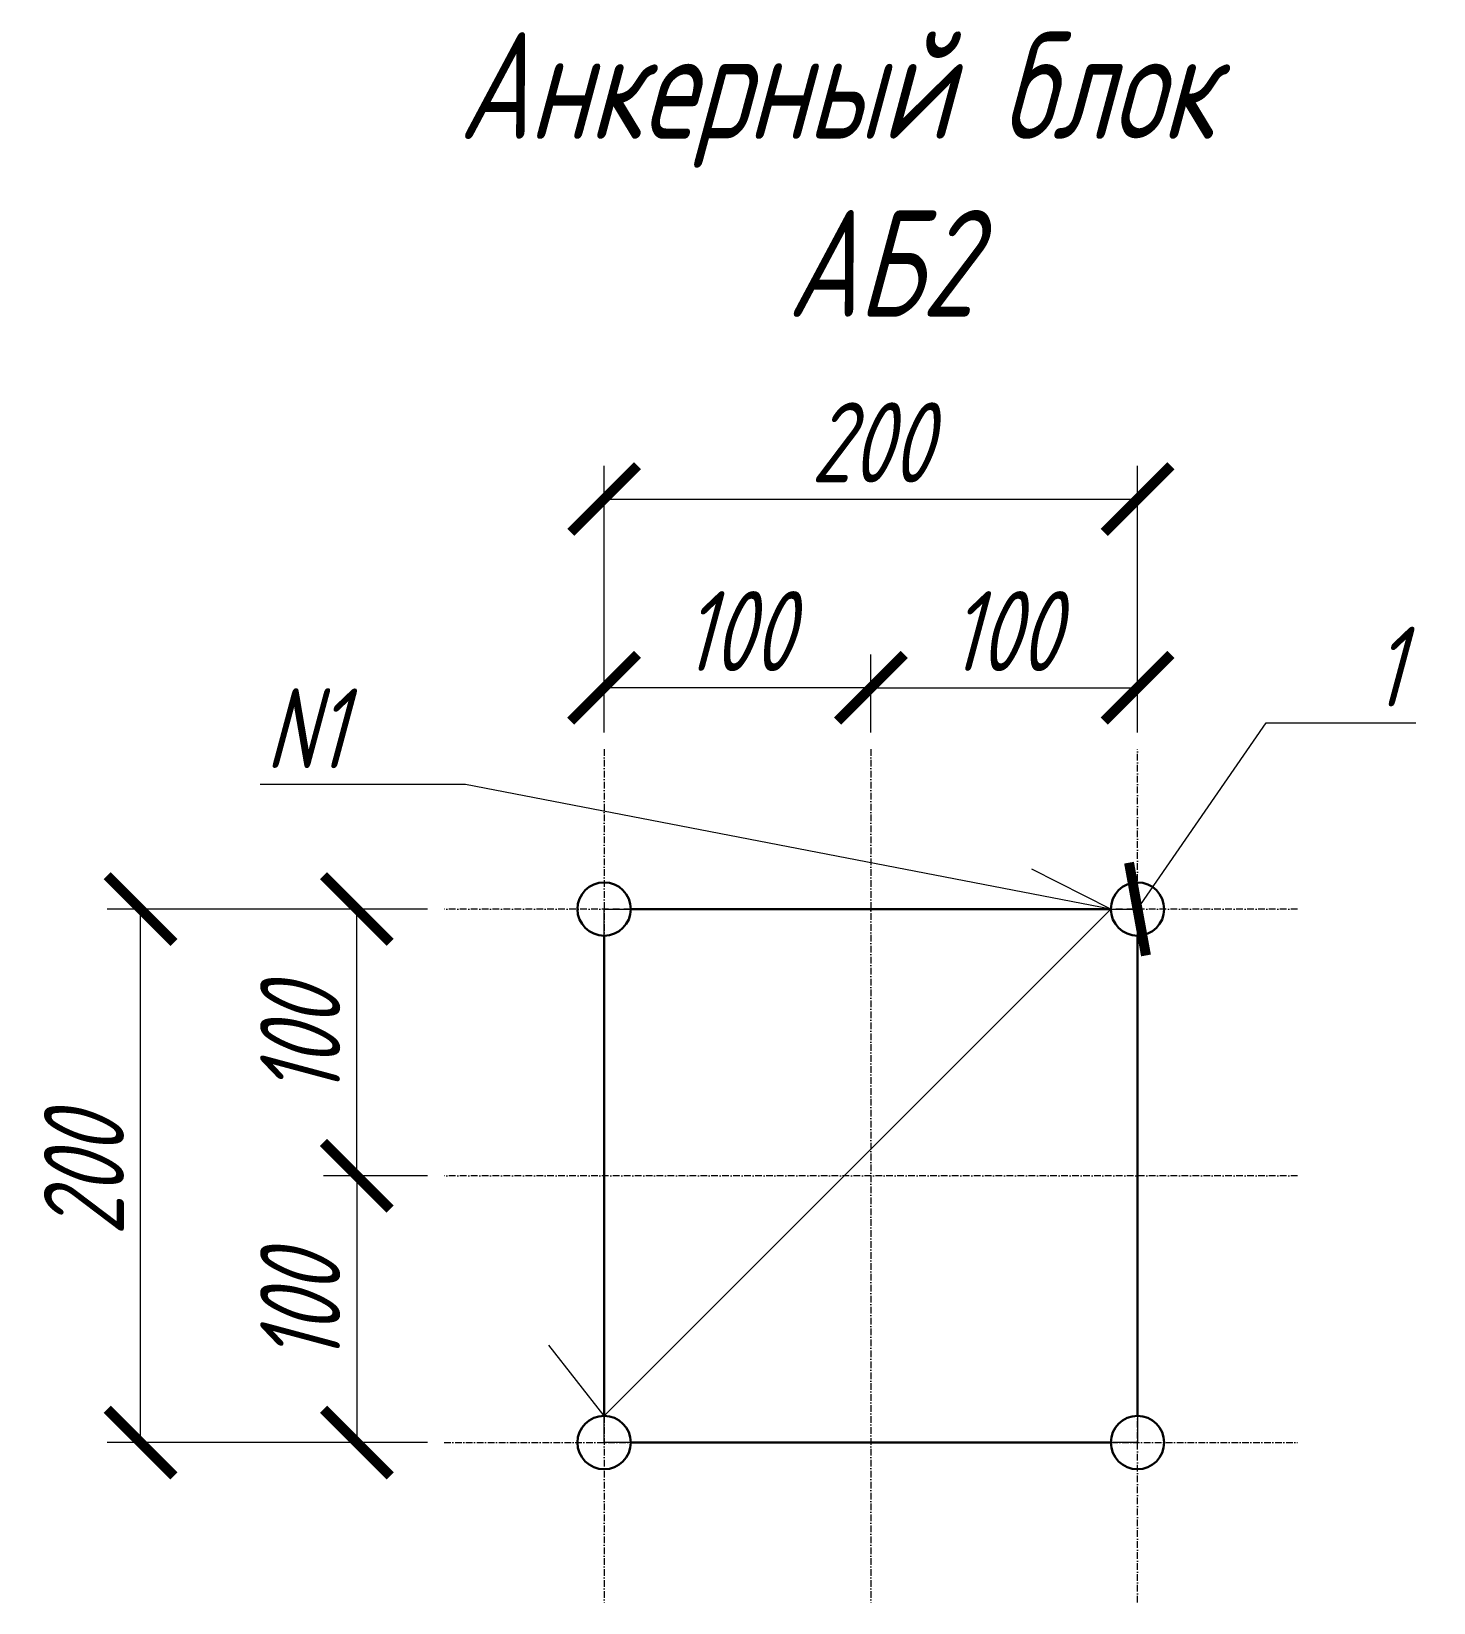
# Model space of a CAD drawing. Header units: millimetres. Extents: x 18535 to 117897, y 11356 to 27315.
# Drawn here: x 57589 to 58114, y 23646 to 24235 of the extents above; entities that cross this region are included whole.
import ezdxf
from ezdxf import colors
from ezdxf.entities.mleader import LeaderData, LeaderLine
from ezdxf.math import Vec2, Vec3

# ---------------------------------------------------------------- set-up
doc = ezdxf.new("R2010")
doc.units = ezdxf.units.MM
doc.linetypes.add('ОСЕВАЯ_МЕЛКАЯ', pattern=[8, 5, -1.5, 0, -1.5])
for name, color, linetype, lineweight in [('Dimensions', 1, 'Continuous', 25), ('Обозначения', 102, 'Continuous', 25), ('Основная', 134, 'Continuous', 70)]:
    doc.layers.add(name, color=color, linetype=linetype, lineweight=lineweight)
doc.styles.add('!Жартун', font='simplex.shx', dxfattribs={"width": 0.7, "oblique": 15, "height": 3})
doc.dimstyles.new('!Жартун_размер', dxfattribs={"dimtxt": 3, "dimasz": 2.5, "dimexe": 1.25, "dimexo": 0.625, "dimtad": 1, "dimdec": 0, "dimtxsty": '!Жартун', "dimblk": 'ARCHTICK', "dimcen": 2.5, "dimaunit": 1, "dimadec": 0, "dimazin": 0, "dimtfac": 1, "dimtdec": 0, "dimtix": 1, "dimtmove": 1, "dimatfit": 2, "dimldrblk": 'NONE', "dimfxl": 1, "dimtfill": 1, "dimlwd": 25, "dimarcsym": 0})

# ---------------------------------------------------------------- blocks, each defined once
blk = doc.blocks.new('_ArchTick')
at = {"color": 0, "linetype": 'ByBlock', "const_width": 0.15}
blk.add_lwpolyline([(-0.5, -0.5), (0.5, 0.5)], dxfattribs=at)
blk = doc.blocks.new('*D22')
at = {"layer": 'Defpoints', "color": 0, "transparency": 16777216}
for p in [(57629.49, 23905.8), (57743.29, 23905.8), (57743.29, 23705.8)]:
    blk.add_point(p, dxfattribs=at)
at = {"layer": 'Обозначения', "color": 0, "lineweight": -2, "transparency": 16777216}
for p, q in [((57737.04, 23905.8), (57616.99, 23905.8)), ((57737.04, 23705.8), (57616.99, 23705.8))]:
    blk.add_line(p, q, dxfattribs=at)
at = {"layer": 'Обозначения', "color": 0, "linetype": 'Continuous', "lineweight": 25, "transparency": 16777216}
blk.add_line((57629.49, 23705.8), (57629.49, 23905.8), dxfattribs=at)
at = {"layer": 'Обозначения', "color": 0, "lineweight": 25, "transparency": 16777216, "xscale": 25, "yscale": 25, "zscale": 25}
for p, rotation in [((57629.49, 23905.8), 90), ((57629.49, 23705.8), 270)]:
    blk.add_blockref('_ArchTick', p, dxfattribs=dict(at, rotation=rotation))
at = {"layer": 'Обозначения', "color": 0, "transparency": 16777216, "insert": (57608.24, 23805.8), "char_height": 30, "attachment_point": 5, "rotation": 90, "style": '!Жартун', "bg_fill": 3, "box_fill_scale": 1.1, "bg_fill_color": 256, "bg_fill_true_color": 13158600, "bg_fill_transparency": 0}
blk.add_mtext('200', dxfattribs=at)
blk = doc.blocks.new('_None')
blk = doc.blocks.new('*D21')
at = {"layer": 'Defpoints', "color": 0, "transparency": 16777216}
for p in [(58003.29, 24059.5), (57803.29, 23965.8), (58003.29, 23965.8)]:
    blk.add_point(p, dxfattribs=at)
at = {"layer": 'Обозначения', "color": 0, "lineweight": -2, "transparency": 16777216}
for p, q in [((57803.29, 23972.05), (57803.29, 24072)), ((58003.29, 23972.05), (58003.29, 24072))]:
    blk.add_line(p, q, dxfattribs=at)
at = {"layer": 'Обозначения', "color": 0, "linetype": 'Continuous', "lineweight": 25, "transparency": 16777216}
blk.add_line((57803.29, 24059.5), (58003.29, 24059.5), dxfattribs=at)
at = {"layer": 'Обозначения', "color": 0, "lineweight": 25, "transparency": 16777216, "xscale": 25, "yscale": 25, "zscale": 25, "rotation": 180}
blk.add_blockref('_ArchTick', (57803.29, 24059.5), dxfattribs=at)
at = {"layer": 'Обозначения', "color": 0, "lineweight": 25, "transparency": 16777216, "xscale": 25, "yscale": 25, "zscale": 25}
blk.add_blockref('_ArchTick', (58003.29, 24059.5), dxfattribs=at)
at = {"layer": 'Обозначения', "color": 0, "transparency": 16777216, "insert": (57903.29, 24080.75), "char_height": 30, "attachment_point": 5, "style": '!Жартун', "bg_fill": 3, "box_fill_scale": 1.1, "bg_fill_color": 256, "bg_fill_true_color": 13158600, "bg_fill_transparency": 0}
blk.add_mtext('200', dxfattribs=at)
blk = doc.blocks.new('*D49')
at = {"layer": 'Defpoints', "color": 0, "transparency": 16777216}
for p in [(57710.57, 23905.8), (57743.29, 23905.8), (57743.29, 23805.8)]:
    blk.add_point(p, dxfattribs=at)
at = {"layer": 'Обозначения', "color": 0, "lineweight": -2, "transparency": 16777216}
for p, q in [((57737.04, 23905.8), (57698.07, 23905.8)), ((57737.04, 23805.8), (57698.07, 23805.8))]:
    blk.add_line(p, q, dxfattribs=at)
at = {"layer": 'Обозначения', "color": 0, "linetype": 'Continuous', "lineweight": 25, "transparency": 16777216}
blk.add_line((57710.57, 23805.8), (57710.57, 23905.8), dxfattribs=at)
at = {"layer": 'Обозначения', "color": 0, "lineweight": 25, "transparency": 16777216, "xscale": 25, "yscale": 25, "zscale": 25}
for p, rotation in [((57710.57, 23905.8), 90), ((57710.57, 23805.8), 270)]:
    blk.add_blockref('_ArchTick', p, dxfattribs=dict(at, rotation=rotation))
at = {"layer": 'Обозначения', "color": 0, "transparency": 16777216, "insert": (57689.32, 23855.8), "char_height": 30, "attachment_point": 5, "rotation": 90, "style": '!Жартун', "bg_fill": 3, "box_fill_scale": 1.1, "bg_fill_color": 256, "bg_fill_true_color": 13158600, "bg_fill_transparency": 0}
blk.add_mtext('100', dxfattribs=at)
blk = doc.blocks.new('*D50')
at = {"layer": 'Defpoints', "color": 0, "transparency": 16777216}
for p in [(57743.29, 23805.8), (57710.57, 23705.8), (57743.29, 23705.8)]:
    blk.add_point(p, dxfattribs=at)
at = {"layer": 'Обозначения', "color": 0, "lineweight": -2, "transparency": 16777216}
for p, q in [((57737.04, 23805.8), (57698.07, 23805.8)), ((57737.04, 23705.8), (57698.07, 23705.8))]:
    blk.add_line(p, q, dxfattribs=at)
at = {"layer": 'Обозначения', "color": 0, "linetype": 'Continuous', "lineweight": 25, "transparency": 16777216}
blk.add_line((57710.57, 23805.8), (57710.57, 23705.8), dxfattribs=at)
at = {"layer": 'Обозначения', "color": 0, "lineweight": 25, "transparency": 16777216, "xscale": 25, "yscale": 25, "zscale": 25}
for p, rotation in [((57710.57, 23805.8), 90), ((57710.57, 23705.8), 270)]:
    blk.add_blockref('_ArchTick', p, dxfattribs=dict(at, rotation=rotation))
at = {"layer": 'Обозначения', "color": 0, "transparency": 16777216, "insert": (57689.32, 23755.8), "char_height": 30, "attachment_point": 5, "rotation": 90, "style": '!Жартун', "bg_fill": 3, "box_fill_scale": 1.1, "bg_fill_color": 256, "bg_fill_true_color": 13158600, "bg_fill_transparency": 0}
blk.add_mtext('100', dxfattribs=at)
blk = doc.blocks.new('*D51')
at = {"layer": 'Defpoints', "color": 0, "transparency": 16777216}
for p in [(57803.29, 23988.76), (57803.29, 23965.8), (57903.29, 23965.8)]:
    blk.add_point(p, dxfattribs=at)
at = {"layer": 'Обозначения', "color": 0, "lineweight": -2, "transparency": 16777216}
for p, q in [((57803.29, 23972.05), (57803.29, 24001.26)), ((57903.29, 23972.05), (57903.29, 24001.26))]:
    blk.add_line(p, q, dxfattribs=at)
at = {"layer": 'Обозначения', "color": 0, "linetype": 'Continuous', "lineweight": 25, "transparency": 16777216}
blk.add_line((57903.29, 23988.76), (57803.29, 23988.76), dxfattribs=at)
at = {"layer": 'Обозначения', "color": 0, "lineweight": 25, "transparency": 16777216, "xscale": 25, "yscale": 25, "zscale": 25, "rotation": 180}
blk.add_blockref('_ArchTick', (57803.29, 23988.76), dxfattribs=at)
at = {"layer": 'Обозначения', "color": 0, "lineweight": 25, "transparency": 16777216, "xscale": 25, "yscale": 25, "zscale": 25}
blk.add_blockref('_ArchTick', (57903.29, 23988.76), dxfattribs=at)
at = {"layer": 'Обозначения', "color": 0, "transparency": 16777216, "insert": (57853.29, 24010.01), "char_height": 30, "attachment_point": 5, "style": '!Жартун', "bg_fill": 3, "box_fill_scale": 1.1, "bg_fill_color": 256, "bg_fill_true_color": 13158600, "bg_fill_transparency": 0}
blk.add_mtext('100', dxfattribs=at)
blk = doc.blocks.new('*D52')
at = {"layer": 'Defpoints', "color": 0, "transparency": 16777216}
for p in [(58003.29, 23988.76), (57903.29, 23965.8), (58003.29, 23965.8)]:
    blk.add_point(p, dxfattribs=at)
at = {"layer": 'Обозначения', "color": 0, "lineweight": -2, "transparency": 16777216}
for p, q in [((57903.29, 23972.05), (57903.29, 24001.26)), ((58003.29, 23972.05), (58003.29, 24001.26))]:
    blk.add_line(p, q, dxfattribs=at)
at = {"layer": 'Обозначения', "color": 0, "linetype": 'Continuous', "lineweight": 25, "transparency": 16777216}
blk.add_line((57903.29, 23988.76), (58003.29, 23988.76), dxfattribs=at)
at = {"layer": 'Обозначения', "color": 0, "lineweight": 25, "transparency": 16777216, "xscale": 25, "yscale": 25, "zscale": 25, "rotation": 180}
blk.add_blockref('_ArchTick', (57903.29, 23988.76), dxfattribs=at)
at = {"layer": 'Обозначения', "color": 0, "lineweight": 25, "transparency": 16777216, "xscale": 25, "yscale": 25, "zscale": 25}
blk.add_blockref('_ArchTick', (58003.29, 23988.76), dxfattribs=at)
at = {"layer": 'Обозначения', "color": 0, "transparency": 16777216, "insert": (57953.29, 24010.01), "char_height": 30, "attachment_point": 5, "style": '!Жартун', "bg_fill": 3, "box_fill_scale": 1.1, "bg_fill_color": 256, "bg_fill_true_color": 13158600, "bg_fill_transparency": 0}
blk.add_mtext('100', dxfattribs=at)

msp = doc.modelspace()

# ---------------------------------------------------------------- linework, layer by layer
at = {"layer": 'Dimensions', "linetype": 'ОСЕВАЯ_МЕЛКАЯ', "ltscale": 0.5}
for p, q in [((57803.29, 23965.8), (57803.29, 23645.8)), ((58003.29, 23645.8), (58003.29, 23965.8)), ((58063.29, 23905.8), (57743.29, 23905.8)), ((57743.29, 23705.8), (58063.29, 23705.8))]:
    msp.add_line(p, q, dxfattribs=at)
at = {"layer": 'Обозначения'}
for points in [[(57993.29, 23905.8), (57963.64, 23920.71)], [(57803.29, 23715.8), (57782.53, 23742.35)]]:
    msp.add_lwpolyline(points, dxfattribs=at)
msp.add_lwpolyline([(57803.29, 23905.8), (58003.29, 23905.8), (58003.29, 23705.8), (57803.29, 23705.8)], close=True, dxfattribs=at)
at = {"layer": 'Основная'}
for points in [[(57813.29, 23905.8), (57993.29, 23905.8)], [(57803.29, 23895.8), (57803.29, 23715.8)], [(58003.29, 23715.8), (58003.29, 23895.8)], [(57813.29, 23705.8), (57993.29, 23705.8)]]:
    msp.add_lwpolyline(points, dxfattribs=at)
for centre in [(57803.29, 23905.8), (58003.29, 23905.8), (57803.29, 23705.8), (58003.29, 23705.8)]:
    msp.add_circle(centre, 10, dxfattribs=at)

# ---------------------------------------------------------------- texts
at = {"layer": 'Обозначения', "insert": (57748.31, 24234.57), "char_height": 40, "attachment_point": 1, "style": '!Жартун'}
msp.add_mtext_dynamic_manual_height_columns('\\pi0.39203;Анкерный блок \\P\\pi123.62646;АБ2', width=323.9294, gutter_width=150, heights=[106.67], dxfattribs=at)

# ---------------------------------------------------------------- next in the draw order: dimensions: what is measured, and where the dimension line sits
at = {"layer": 'Обозначения'}
dim = msp.add_linear_dim(base=(58003.29, 24059.5), p1=(57803.29, 23965.8), p2=(58003.29, 23965.8), dimstyle='!Жартун_размер', dxfattribs=at)
dim.commit()
dim.dimension.update_dxf_attribs({"geometry": '*D21', "text_midpoint": (57903.29, 24080.75)})
dim = msp.add_linear_dim(base=(57629.49, 23905.8), p1=(57743.29, 23705.8), p2=(57743.29, 23905.8), angle=90, dimstyle='!Жартун_размер', dxfattribs=at)
dim.commit()
dim.dimension.update_dxf_attribs({"geometry": '*D22', "text_midpoint": (57608.24, 23805.8)})

# ---------------------------------------------------------------- next in the draw order: linework, layer by layer
at = {"layer": 'Dimensions', "linetype": 'ОСЕВАЯ_МЕЛКАЯ', "ltscale": 0.5}
for p, q in [((57903.29, 23965.8), (57903.29, 23645.8)), ((58063.29, 23805.8), (57743.29, 23805.8))]:
    msp.add_line(p, q, dxfattribs=at)

# ---------------------------------------------------------------- next in the draw order: dimensions: what is measured, and where the dimension line sits
at = {"layer": 'Обозначения'}
dim = msp.add_linear_dim(base=(57803.29, 23988.76), p1=(57903.29, 23965.8), p2=(57803.29, 23965.8), dimstyle='!Жартун_размер', dxfattribs=at)
dim.commit()
dim.dimension.update_dxf_attribs({"geometry": '*D51', "text_midpoint": (57853.29, 24010.01)})
dim = msp.add_linear_dim(base=(57710.57, 23905.8), p1=(57743.29, 23805.8), p2=(57743.29, 23905.8), angle=90, dimstyle='!Жартун_размер', dxfattribs=at)
dim.commit()
dim.dimension.update_dxf_attribs({"geometry": '*D49', "text_midpoint": (57689.32, 23855.8)})

# ---------------------------------------------------------------- next in the draw order: dimensions: what is measured, and where the dimension line sits
dim = msp.add_linear_dim(base=(58003.29, 23988.76), p1=(57903.29, 23965.8), p2=(58003.29, 23965.8), dimstyle='!Жартун_размер', dxfattribs=at)
dim.commit()
dim.dimension.update_dxf_attribs({"geometry": '*D52', "text_midpoint": (57953.29, 24010.01)})
dim = msp.add_linear_dim(base=(57710.57, 23705.8), p1=(57743.29, 23805.8), p2=(57743.29, 23705.8), angle=90, dimstyle='!Жартун_размер', dxfattribs=at)
dim.commit()
dim.dimension.update_dxf_attribs({"geometry": '*D50', "text_midpoint": (57689.32, 23755.8)})

# ---------------------------------------------------------------- next in the draw order: leaders
ml = msp.add_multileader_mtext('Standard', dxfattribs=at)
ml.set_content('1', color=256, style='!Жартун')
ml.set_leader_properties()
ml.set_arrow_properties(name='ARCHTICK')
ml.build(insert=Vec2(0, 0))
ml.multileader.update_dxf_attribs({"text_left_attachment_type": 6, "text_right_attachment_type": 6, "dogleg_length": 2, "arrow_head_size": 25, "scale": 10})
ctx = ml.context
ctx.base_point, ctx.scale, ctx.char_height, ctx.arrow_head_size, ctx.landing_gap_size, ctx.plane_origin = Vec3(58071.59, 23975.68), 10, 30, 25, 20, Vec3(58003.29, 23905.8)
ctx.left_attachment, ctx.right_attachment = 6, 6
notes = []
notes.append((ctx, [(0, (1, 1, 0), (58051.59, 23975.68), (1, 0), 20, [(0, [(58003.29, 23905.8)], 0, [])])]))
ctx.mtext.insert, ctx.mtext.flow_direction = Vec3(58091.59, 24011.68), 5
ml = msp.add_multileader_mtext('Standard', dxfattribs=at)
ml.set_content('N1', color=256, style='!Жартун')
ml.set_leader_properties()
ml.set_arrow_properties(name='NONE')
ml.build(insert=Vec2(0, 0))
ml.multileader.update_dxf_attribs({"text_left_attachment_type": 6, "text_right_attachment_type": 6, "dogleg_length": 2, "arrow_head_size": 25, "scale": 10})
ctx = ml.context
ctx.base_point, ctx.scale, ctx.char_height, ctx.arrow_head_size, ctx.landing_gap_size, ctx.plane_origin = Vec3(57656.3, 23952.52), 10, 30, 25, 20, Vec3(57469.69, 24052.2)
ctx.left_attachment, ctx.right_attachment = 6, 6
notes.append((ctx, [(1, (1, 1, 0), (57751.34, 23952.52), (-1, 0), 20, [(1, [(57803.29, 23715.8), (57993.29, 23905.8)], 0, [])])]))
ctx.mtext.insert, ctx.mtext.flow_direction = Vec3(57676.3, 23988.52), 5
for ctx, leaders in notes:
    for number, flags, end, landing, length, lines in leaders:
        leader = LeaderData()
        leader.index, (leader.has_last_leader_line, leader.has_dogleg_vector, leader.attachment_direction) = number, flags
        leader.last_leader_point, leader.dogleg_vector, leader.dogleg_length = Vec3(end), Vec3(landing), length
        for number, points, colour, breaks in lines:
            line = LeaderLine()
            line.index, line.vertices, line.color, line.breaks = number, Vec3.list(points), colors.encode_raw_color(colour), breaks
            leader.lines.append(line)
        ctx.leaders.append(leader)

doc.saveas('drawing.dxf')
